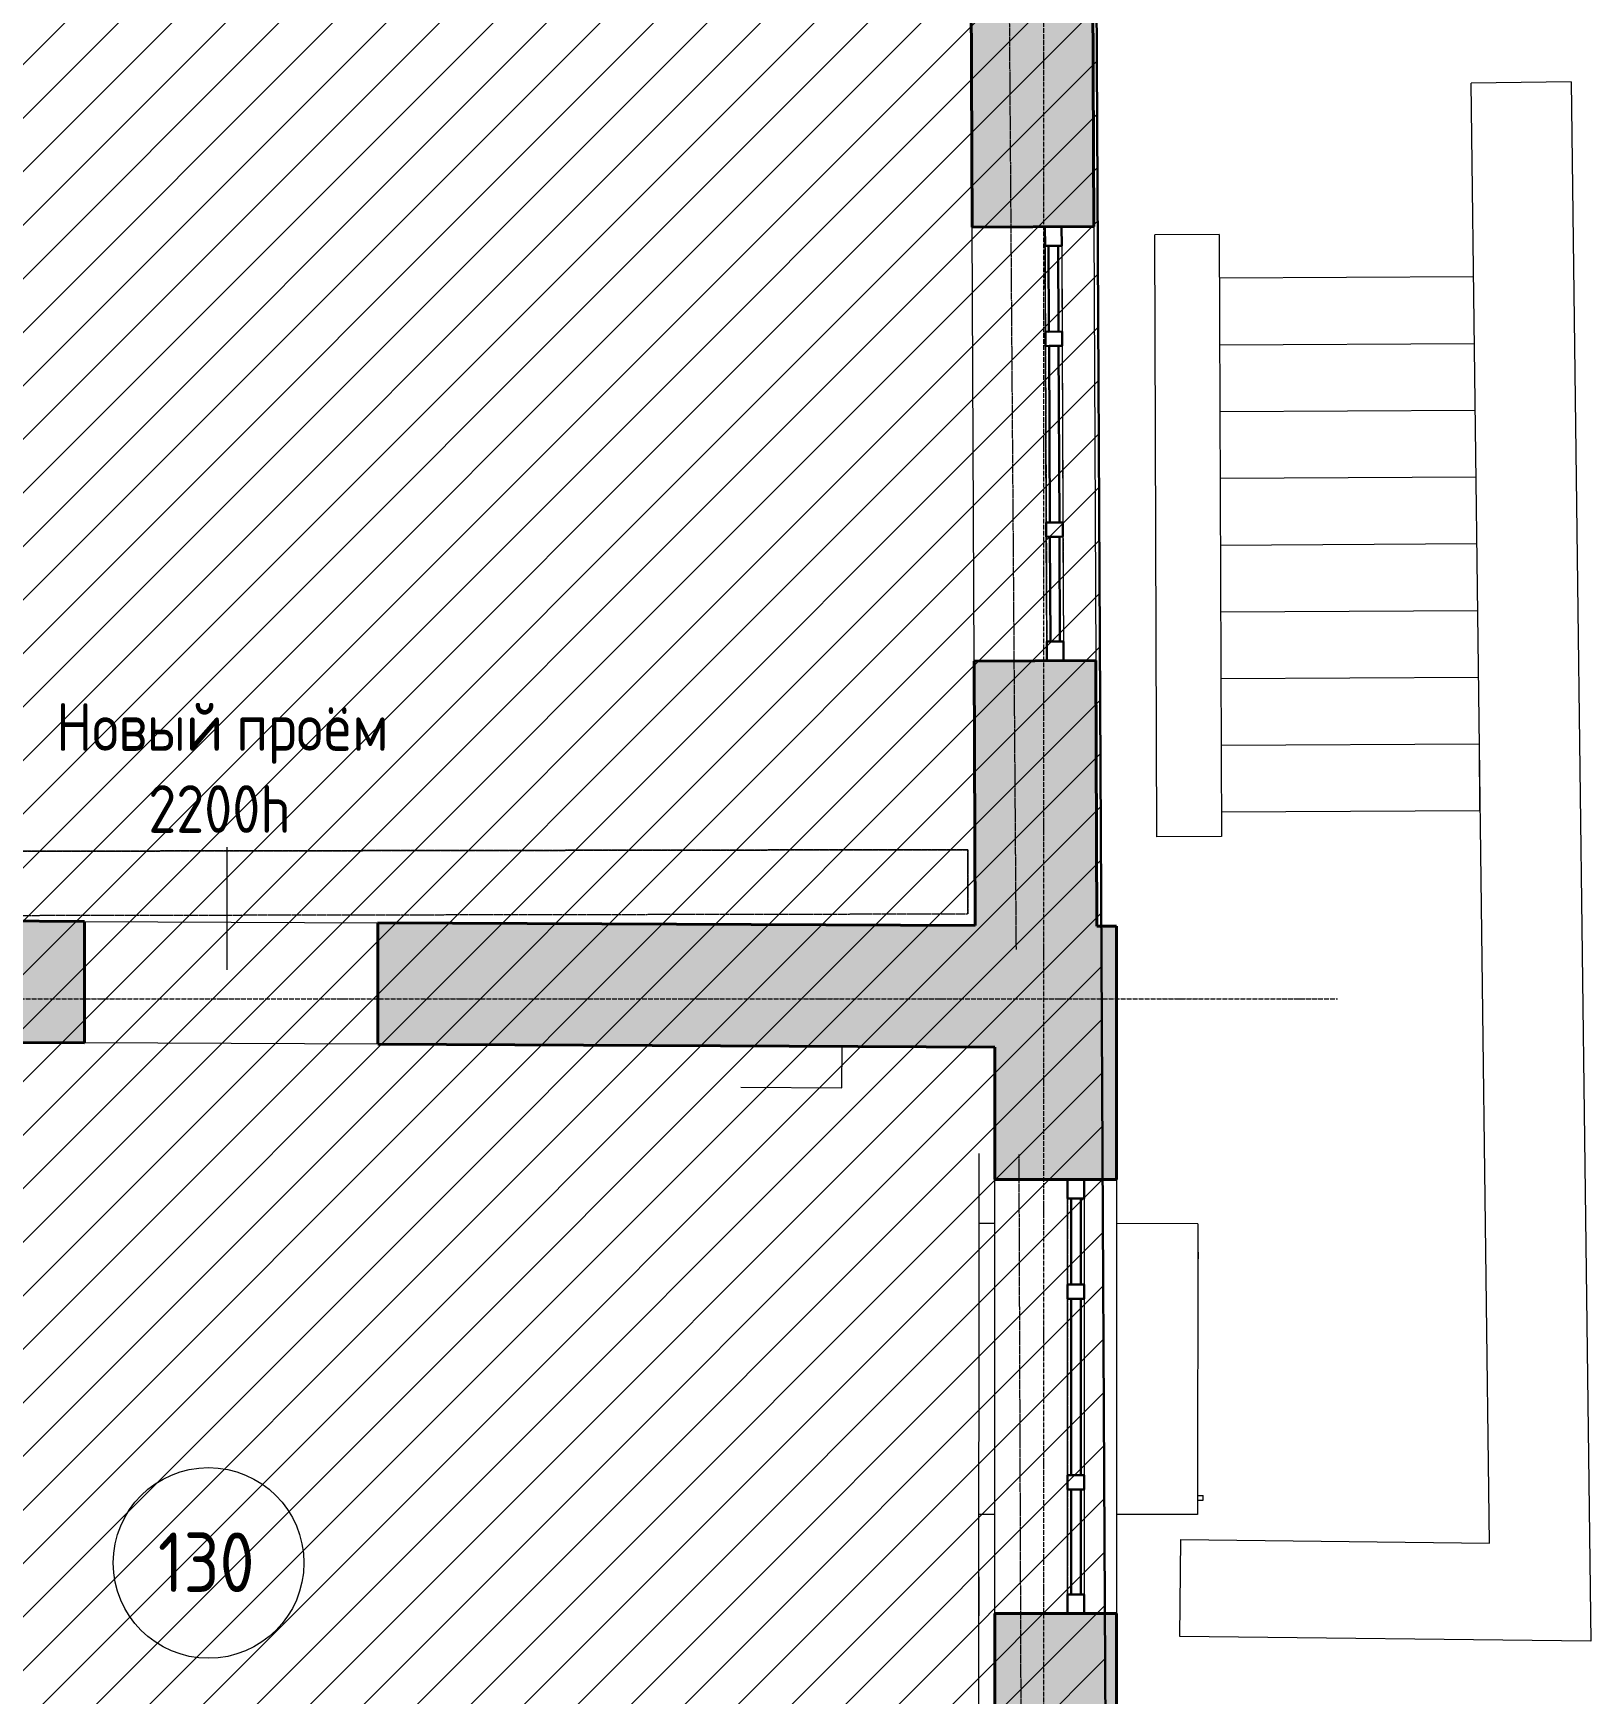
# Model space of a CAD drawing. Header units: millimetres. Extents: x -11886 to 379896, y -8130 to 47743.
# Drawn here: x 51670 to 58204, y 17641 to 24606 of the extents above; entities that cross this region are included whole.
import ezdxf

# ---------------------------------------------------------------- set-up
doc = ezdxf.new("R2010")
doc.units = ezdxf.units.MM
for name, pattern in [('ADSK_Линия сетки', [25, 20, -2.5, 0, -2.5]), ('ADSK_Сверху', [4.5, 3, -1.5]), ('ADSK_Снесено', [4.5, 3, -1.5])]:
    doc.linetypes.add(name, pattern=pattern)
for name, color, linetype, lineweight, true_color in [('_ Окна', 5, 'Continuous', 30, 0x0000ff), ('Витраж', 5, 'Continuous', 18, 0x0000ff), ('Линии', 7, 'Continuous', 9, 0x00a600), ('Окна', 5, 'Continuous', 18, 0x0000ff), ('Панели витража', 5, 'Continuous', 18, 0x0000ff), ('Стены наружные', 1, 'ADSK_Снесено', 18, 0xff0000)]:
    doc.layers.add(name, color=color, linetype=linetype, lineweight=lineweight, true_color=true_color)
for name, color, linetype, lineweight in [('Аннотация', 7, 'Continuous', 9), ('Каркас', 7, 'Continuous', 18), ('Марки помещений', 7, 'Continuous', 20), ('Оси', 7, 'Continuous', 9), ('Перекрытие', 7, 'Continuous', 18)]:
    doc.layers.add(name, color=color, linetype=linetype, lineweight=lineweight)
doc.styles.add('GOST Common_1', font='GOST_Common.ttf', dxfattribs={"width": 0.9, "height": 200})
doc.styles.add('GOST Common_2', font='GOST_Common.ttf', dxfattribs={"width": 0.9, "height": 250})

# ---------------------------------------------------------------- blocks, each defined once
blk = doc.blocks.new('ADSK_БалкаЖБ_Прямоугольная - 269х530мм-826604-01 План 1-го этажа маркировочный')
at = {"layer": 'Каркас', "color": 253, "linetype": 'ADSK_Сверху', "true_color": 0xaaaaaa}
for p, q in [((-2990.4, 134.5), (-2990.4, -134.5)), ((-2990.4, 134.5), (2990.4, 134.5)), ((2990.4, -134.5), (2990.4, 134.5)), ((-2990.4, -134.5), (2990.4, -134.5))]:
    blk.add_line(p, q, dxfattribs=at)
at = {"layer": 'Каркас', "color": 253, "linetype": 'ADSK_Сверху', "true_color": 0xb2b2b2}
for p, q in [((-2990.4, -134.5), (-2990.4, 134.5)), ((2990.4, 134.5), (-2990.4, 134.5)), ((2990.4, 134.5), (2990.4, -134.5)), ((-2990.4, -134.5), (2990.4, -134.5))]:
    blk.add_line(p, q, dxfattribs=at)
blk = doc.blocks.new('Прямоугольный импост - 70х20_60мм-1425182-01 План 1-го этажа маркировочный')
at = {"layer": 'Витраж', "color": 161, "linetype": 'ADSK_Сверху', "true_color": 0xaaaaff}
for p, q in [((55919.5, 22524.5), (55919.6, 22494.5)), ((55989.5, 22524.8), (55989.6, 22494.8)), ((55921.5, 22054.5), (55921.9, 21974.5)), ((55991.5, 22054.8), (55991.9, 21974.8)), ((55921.9, 21974.5), (55991.9, 21974.8))]:
    blk.add_line(p, q, dxfattribs=at)
blk = doc.blocks.new('Прямоугольный импост - 70х20_60мм-1258642-01 План 1-го этажа маркировочный')
at = {"layer": 'Витраж', "color": 161, "linetype": 'ADSK_Сверху', "true_color": 0xaaaaff}
for p, q in [((-80, 35), (0, 35)), ((0, 35), (0, -35)), ((0, -35), (-80, -35))]:
    blk.add_line(p, q, dxfattribs=at)
blk = doc.blocks.new('Прямоугольный импост - 70х20_60мм-1258643-01 План 1-го этажа маркировочный')
at = {"layer": 'Витраж', "color": 161, "linetype": 'ADSK_Сверху', "true_color": 0xaaaaff}
for p, q in [((0, 35), (-80, 35)), ((0, -35), (0, 35)), ((-80, -35), (0, -35))]:
    blk.add_line(p, q, dxfattribs=at)
blk = doc.blocks.new('Прямоугольный импост - 70х20_60мм-1225850-01 План 1-го этажа маркировочный')
at = {"layer": 'Витраж', "color": 161, "linetype": 'ADSK_Сверху', "true_color": 0xaaaaff}
for p, q in [((-6143.8, 27276.3), (-6143.8, 27306.3)), ((-6073.8, 27276.3), (-6073.8, 27306.3)), ((-6143.8, 26506.3), (-6143.8, 26536.3)), ((-6073.8, 26506.3), (-6073.8, 26536.3))]:
    blk.add_line(p, q, dxfattribs=at)
blk = doc.blocks.new('Прямоугольный импост - 70х20_60мм-1225113-01 План 1-го этажа маркировочный')
at = {"layer": 'Витраж', "color": 161, "linetype": 'ADSK_Сверху', "true_color": 0xaaaaff}
for p, q in [((-6006, 10091.9), (-6006, 10121.9)), ((-5936, 10091.9), (-5936, 10121.9)), ((-6006, 9651.9), (-6006, 9731.9)), ((-5936, 9651.9), (-5936, 9731.9)), ((-6006, 9651.9), (-5936, 9651.9))]:
    blk.add_line(p, q, dxfattribs=at)
blk = doc.blocks.new('Прямоугольный импост - 70х60мм-1258640-01 План 1-го этажа маркировочный')
at = {"layer": 'Витраж', "color": 161, "linetype": 'ADSK_Сверху', "true_color": 0xaaaaff}
for p, q in [((-30, 35), (30, 35)), ((30, -35), (-30, -35))]:
    blk.add_line(p, q, dxfattribs=at)
blk = doc.blocks.new('Прямоугольный импост - 70х60мм-1425184-01 План 1-го этажа маркировочный')
at = {"layer": 'Витраж', "color": 161, "linetype": 'ADSK_Сверху', "true_color": 0xaaaaff}
for p, q in [((55989.6, 22494.8), (55919.6, 22494.5)), ((55919.6, 22494.5), (55921.5, 22054.5)), ((55989.6, 22494.8), (55991.5, 22054.8)), ((55921.5, 22054.5), (55991.5, 22054.8))]:
    blk.add_line(p, q, dxfattribs=at)
blk = doc.blocks.new('Прямоугольный импост - 70х60мм-1225009-01 План 1-го этажа маркировочный')
at = {"layer": 'Витраж', "color": 161, "linetype": 'ADSK_Сверху', "true_color": 0xaaaaff}
for p, q in [((-5936, 11391.9), (-6006, 11391.9)), ((-6006, 11031.9), (-6006, 11391.9)), ((-5936, 11031.9), (-5936, 11391.9)), ((-6006, 11031.9), (-5936, 11031.9))]:
    blk.add_line(p, q, dxfattribs=at)
blk = doc.blocks.new('Прямоугольный импост - 70х60мм-1229542-01 План 1-го этажа маркировочный')
at = {"layer": 'Витраж', "color": 161, "linetype": 'ADSK_Сверху', "true_color": 0xaaaaff}
for p, q in [((3808.5, 35377.6), (3738.5, 35377.6)), ((3738.5, 35377.6), (3738.5, 34637.6)), ((3808.5, 35377.6), (3808.5, 34637.6)), ((3738.5, 34637.6), (3808.5, 34637.6))]:
    blk.add_line(p, q, dxfattribs=at)
blk = doc.blocks.new('Прямоугольный импост - 70х20_60мм-1424614-01 План 1-го этажа маркировочный')
at = {"layer": 'Витраж', "color": 161, "linetype": 'ADSK_Сверху', "true_color": 0xaaaaff}
for p, q in [((-80, 35), (0, 35)), ((0, 35), (0, -35)), ((0, -35), (-80, -35))]:
    blk.add_line(p, q, dxfattribs=at)
blk = doc.blocks.new('Прямоугольный импост - 70х20_60мм-1424615-01 План 1-го этажа маркировочный')
at = {"layer": 'Витраж', "color": 161, "linetype": 'ADSK_Сверху', "true_color": 0xaaaaff}
for p, q in [((0, 35), (-80, 35)), ((0, -35), (0, 35)), ((-80, -35), (0, -35))]:
    blk.add_line(p, q, dxfattribs=at)
blk = doc.blocks.new('Прямоугольный импост - 70х60мм-1424612-01 План 1-го этажа маркировочный')
at = {"layer": 'Витраж', "color": 161, "linetype": 'ADSK_Сверху', "true_color": 0xaaaaff}
for p, q in [((-30, 35), (30, 35)), ((30, -35), (-30, -35))]:
    blk.add_line(p, q, dxfattribs=at)
blk = doc.blocks.new('Монолитная лестница - ___-586336-01 План 1-го этажа маркировочный')
at = {"layer": 'Линии', "color": 8, "lineweight": 18, "true_color": 0x808080}
for p, q in [((57712.1, 23585.1), (56645.8, 23579.3)), ((56646.7, 23299.4), (57715.7, 23305.2)), ((56647.7, 23019.5), (57719.2, 23025.3)), ((56648.7, 22739.6), (57722.8, 22745.4)), ((56649.6, 22459.7), (57726.3, 22465.5)), ((56650.6, 22179.8), (57729.9, 22185.7)), ((56651.6, 21899.9), (57733.4, 21905.8)), ((56652.5, 21620), (57736.8, 21625.9)), ((57736.8, 21625.9), (57736.6, 21654.8)), ((57738.3, 21346), (57736.8, 21625.9)), ((56653.5, 21340.1), (57738.3, 21346))]:
    blk.add_line(p, q, dxfattribs=at)
blk = doc.blocks.new('Балки подвала - Балки подвала-787291-01 План 1-го этажа маркировочный')
at = {"layer": 'Линии', "color": 8, "lineweight": 18, "true_color": 0x808080}
blk.add_line((55636.6, 18132.1), (55636.8, 17968.8), dxfattribs=at)
at = {"layer": 'Линии', "color": 252, "lineweight": 18, "true_color": 0x8c8c8c}
for p, q in [((55636.7, 18031.3), (55636.6, 18132.1)), ((55636.8, 17968.8), (55636.7, 18031.3))]:
    blk.add_line(p, q, dxfattribs=at)
blk = doc.blocks.new('Новые проёмы подвал - Новые проёмы подвал-999150-01 План 1-го этажа маркировочный')
at = {"layer": 'Линии', "color": 8, "lineweight": 18, "true_color": 0x808080}
for p, q in [((55062.1, 20182.5), (55063.9, 20356.5)), ((54638.6, 20185.5), (55062.1, 20182.5)), ((56557.2, 19523), (56555.3, 19523)), ((56558.3, 19466.2), (56557.2, 19523)), ((56558.3, 19466.2), (56555.3, 19466.4)), ((56554.2, 18473.4), (56577.5, 18473.3)), ((56577.9, 18453), (56577.5, 18473.3)), ((56554.2, 18453), (56577.9, 18453))]:
    blk.add_line(p, q, dxfattribs=at)
blk = doc.blocks.new('Системная панель - _AR_Стекло_40мм_привязка по центру-V159-01 План 1-го этажа маркировочный')
at = {"layer": 'Панели витража', "lineweight": 30}
for p, q in [((180, 20), (-180, 20)), ((-180, 20), (-180, -20)), ((180, -20), (180, 20)), ((-180, -20), (180, -20))]:
    blk.add_line(p, q, dxfattribs=at)
blk = doc.blocks.new('Прямоугольный импост - 70х20_60мм-V160-01 План 1-го этажа маркировочный')
at = {"layer": 'Витраж', "lineweight": 30}
for p, q in [((-80, 35), (0, 35)), ((-80, -35), (-80, 35)), ((0, 35), (0, -35)), ((0, -35), (-80, -35))]:
    blk.add_line(p, q, dxfattribs=at)
blk = doc.blocks.new('Прямоугольный импост - 70х20_60мм-V161-01 План 1-го этажа маркировочный')
at = {"layer": 'Витраж', "lineweight": 30}
for p, q in [((0, 35), (-80, 35)), ((-80, 35), (-80, -35)), ((0, -35), (0, 35)), ((-80, -35), (0, -35))]:
    blk.add_line(p, q, dxfattribs=at)
blk = doc.blocks.new('Системная панель - _AR_Стекло_40мм_привязка по центру-1425186-01 План 1-го этажа маркировочный')
at = {"layer": 'Панели витража', "lineweight": 30}
for p, q in [((220, 20), (-220, 20)), ((-220, 20), (-220, -20)), ((220, -20), (220, 20)), ((-220, -20), (220, -20))]:
    blk.add_line(p, q, dxfattribs=at)
blk = doc.blocks.new('Витраж-стеклопакет - Глухой стеклопакет 40мм-1233085-01 План 1-го этажа маркировочный')
at = {"layer": '_ Окна'}
for p, q in [((370, 20), (-370, 20)), ((-370, 20), (-370, -20)), ((370, -20), (370, 20)), ((-370, -20), (370, -20))]:
    blk.add_line(p, q, dxfattribs=at)
blk = doc.blocks.new('Прямоугольный импост - 70х60мм-V58-01 План 1-го этажа маркировочный')
at = {"layer": 'Витраж'}
for p, q in [((3738.5, 35437.6), (3738.5, 35797.6)), ((3808.5, 35797.6), (3808.5, 35437.6))]:
    blk.add_line(p, q, dxfattribs=at)
blk = doc.blocks.new('Прямоугольный импост - 70х60мм-V162-01 План 1-го этажа маркировочный')
at = {"layer": 'Витраж'}
for p, q in [((55921.5, 22054.5), (55919.6, 22494.5)), ((55989.6, 22494.8), (55991.5, 22054.8))]:
    blk.add_line(p, q, dxfattribs=at)
blk = doc.blocks.new('Прямоугольный импост - 70х60мм-V163-01 План 1-го этажа маркировочный')
at = {"layer": 'Витраж', "lineweight": 30}
for p, q in [((-30, 35), (30, 35)), ((-30, 20), (-30, 35)), ((30, 35), (30, -35)), ((-30, -35), (-30, -20)), ((30, -35), (-30, -35))]:
    blk.add_line(p, q, dxfattribs=at)
blk = doc.blocks.new('Прямоугольный импост - 70х60мм-V60-01 План 1-го этажа маркировочный')
at = {"layer": 'Витраж'}
for p, q in [((3738.5, 34637.6), (3738.5, 35377.6)), ((3808.5, 35377.6), (3808.5, 34637.6))]:
    blk.add_line(p, q, dxfattribs=at)
blk = doc.blocks.new('Прямоугольный импост - 70х60мм-V164-01 План 1-го этажа маркировочный')
at = {"layer": 'Витраж', "lineweight": 30}
for p, q in [((-30, 35), (30, 35)), ((-30, -35), (-30, 35)), ((30, 35), (30, 20)), ((30, -35), (-30, -35)), ((30, -20), (30, -35))]:
    blk.add_line(p, q, dxfattribs=at)
blk = doc.blocks.new('Системная панель - _AR_Стекло_40мм_привязка по центру-V190-01 План 1-го этажа маркировочный')
at = {"layer": 'Панели витража', "lineweight": 30}
for p, q in [((180, 20), (-180, 20)), ((-180, 20), (-180, -20)), ((180, -20), (180, 20)), ((-180, -20), (180, -20))]:
    blk.add_line(p, q, dxfattribs=at)
blk = doc.blocks.new('Прямоугольный импост - 70х20_60мм-V191-01 План 1-го этажа маркировочный')
at = {"layer": 'Витраж', "lineweight": 30}
for p, q in [((-80, 35), (0, 35)), ((-80, -35), (-80, 35)), ((0, 35), (0, -35)), ((0, -35), (-80, -35))]:
    blk.add_line(p, q, dxfattribs=at)
blk = doc.blocks.new('Прямоугольный импост - 70х20_60мм-V192-01 План 1-го этажа маркировочный')
at = {"layer": 'Витраж', "lineweight": 30}
for p, q in [((0, 35), (-80, 35)), ((-80, 35), (-80, -35)), ((0, -35), (0, 35)), ((-80, -35), (0, -35))]:
    blk.add_line(p, q, dxfattribs=at)
blk = doc.blocks.new('Системная панель - _AR_Стекло_40мм_привязка по центру-V193-01 План 1-го этажа маркировочный')
at = {"layer": 'Панели витража', "lineweight": 30}
for p, q in [((220, 20), (-220, 20)), ((-220, 20), (-220, -20)), ((220, -20), (220, 20)), ((-220, -20), (220, -20))]:
    blk.add_line(p, q, dxfattribs=at)
blk = doc.blocks.new('Прямоугольный импост - 70х60мм-V194-01 План 1-го этажа маркировочный')
at = {"layer": 'Витраж'}
for p, q in [((56008.9, 18058.5), (56008.9, 18498.5)), ((56078.9, 18498.5), (56078.9, 18058.5))]:
    blk.add_line(p, q, dxfattribs=at)
blk = doc.blocks.new('Прямоугольный импост - 70х60мм-V195-01 План 1-го этажа маркировочный')
at = {"layer": 'Витраж', "lineweight": 30}
for p, q in [((-30, 35), (30, 35)), ((-30, 20), (-30, 35)), ((30, 35), (30, -35)), ((-30, -35), (-30, -20)), ((30, -35), (-30, -35))]:
    blk.add_line(p, q, dxfattribs=at)
blk = doc.blocks.new('Прямоугольный импост - 70х60мм-V196-01 План 1-го этажа маркировочный')
at = {"layer": 'Витраж', "lineweight": 30}
for p, q in [((-30, 35), (30, 35)), ((-30, -35), (-30, 35)), ((30, 35), (30, 20)), ((30, -35), (-30, -35)), ((30, -20), (30, -35))]:
    blk.add_line(p, q, dxfattribs=at)
blk = doc.blocks.new('ADSK_Марка_Помещение_ОдноЗначение - Номер-247393-01 План 1-го этажа маркировочный')
at = {"layer": 'Марки помещений'}
blk.add_circle((0, 0), 4, dxfattribs=at)

msp = doc.modelspace()

# ---------------------------------------------------------------- hatches: boundary and pattern name
at = {"lineweight": 13, "true_color": 0x636466, "transparency": 33554559}
h = msp.add_hatch(dxfattribs=at)
h.set_pattern_fill('ANSI31', color=251, scale=50)
h.set_pattern_definition([(45, (0, 84876.59), (-112.2532, 112.2532), [])])
h.paths.add_polyline_path([(49933.4, 8532.3), (56213.95, 8532.3), (56032.62, 43759.21), (46033.21, 43759.21), (46033.21, 20934.06), (46719.85, 20904.57), (46719.85, 10918.4), (782.6, 10918.4), (771.13, 8529.25), (290.5, 8529.25), (290.5, 306.79), (8273, 272.02), (8273, 2186.48), (18972.64, 2186.48), (18972.64, -2732.57), (31336.4, -2732.57), (31336.4, 2185.74), (42036.93, 2106.79), (42036.93, 150.23), (49933.4, 150.23)])
at = {"layer": 'Стены наружные', "linetype": 'Continuous', "true_color": 0xc0c0c0}
h = msp.add_hatch(color=9, dxfattribs=at)
h.paths.add_polyline_path([(56131.69, 20861.57), (56126.87, 21975.35), (55616.87, 21973.14), (55621.67, 20863.92), (56126.87, 20861.59)])
h.paths.add_polyline_path([(55609, 23793.12), (56118.99, 23795.33), (56108.84, 26142.13), (55598.84, 26139.92), (55608.48, 23912.97)])
h.paths.add_polyline_path([(55590.99, 27954.91), (56030.99, 27956.81), (56030.99, 27956.83), (56100.99, 27957.13), (56090.68, 30339.21), (55580.69, 30337.01), (55587.97, 28652.5)])
h.paths.add_polyline_path([(55576.58, 31287), (56086.57, 31289.21), (56072.02, 34652.54), (55562.02, 34650.33), (55574.01, 31880.66)])
h.paths.add_polyline_path([(55554.37, 36420.32), (56064.36, 36422.52), (56032.62, 43759.21), (55522.61, 43759.21), (55554.36, 36422.52)])
h = msp.add_hatch(color=9, dxfattribs=at)
h.paths.add_polyline_path([(55703.95, 20353.54), (55703.95, 20863.54), (53115.34, 20875.5), (53115.34, 20365.49), (55638.44, 20353.84)])
h.paths.add_polyline_path([(51885.34, 20371.17), (51885.34, 20881.18), (49558.13, 20891.92), (49556.23, 20381.93), (50095.31, 20379.44), (51845.53, 20371.35)])
h = msp.add_hatch(color=9, dxfattribs=at)
h.paths.add_polyline_path([(56213.95, 9042.3), (56213.95, 9536.31), (55703.95, 9536.31), (55703.95, 9042.3), (55830.6, 9042.3)])
h.paths.add_polyline_path([(55703.95, 11356.31), (56213.95, 11356.31), (56213.95, 13914.84), (55703.95, 13914.84), (55703.95, 13510.5)])
h.paths.add_polyline_path([(55703.95, 15734.84), (56213.95, 15734.84), (56213.95, 17978.53), (55703.95, 17978.53), (55703.95, 15737.83)])
h.paths.add_polyline_path([(56213.95, 19798.53), (56213.95, 20861.19), (55703.95, 20863.54), (55703.95, 19798.53)])

# ---------------------------------------------------------------- linework, layer by layer
at = {"color": 251, "lineweight": 30, "true_color": 0x636466}
msp.add_lwpolyline([(46033.21, 20934.06), (46033.21, 43759.21), (56032.62, 43759.21), (56213.95, 8532.3), (49933.4, 8532.3), (49933.4, 150.23), (42036.93, 150.23), (42036.93, 2106.79), (31235.97, 2186.48), (31336.4, 2185.74), (31336.4, -2732.57), (18972.64, -2732.57), (18972.64, 2186.48), (8273, 2186.48), (8273, 272.02), (290.5, 306.79), (290.5, 8529.25)], dxfattribs=at)
at = {"layer": 'Аннотация'}
msp.add_line((52482.8, 20677.85), (52482.8, 21192.83), dxfattribs=at)
at = {"layer": 'Линии', "color": 8, "lineweight": 18, "true_color": 0x808080}
for p, q in [((58120.82, 24402.63), (57701.85, 24397.32)), ((57779.46, 18273.74), (57701.85, 24397.32)), ((58120.82, 24402.63), (58203.72, 17861.69)), ((56645.12, 23761.63), (56375.13, 23760.7)), ((56383.86, 21235.79), (56375.13, 23760.7)), ((56645.12, 23761.63), (56653.86, 21236.72)), ((57712.14, 23585.08), (56645.75, 23579.34)), ((56646.72, 23299.44), (57715.69, 23305.19)), ((56647.69, 23019.54), (57719.24, 23025.31)), ((56648.66, 22739.64), (57722.79, 22745.42)), ((56649.63, 22459.74), (57726.33, 22465.54)), ((56650.6, 22179.84), (57729.88, 22185.65)), ((56651.57, 21899.94), (57733.43, 21905.77)), ((56652.53, 21620.05), (57736.77, 21625.88)), ((57736.77, 21625.88), (57736.61, 21654.81)), ((57738.27, 21345.98), (57736.77, 21625.88)), ((56653.5, 21340.15), (57738.27, 21345.98)), ((56653.86, 21236.72), (56383.86, 21235.79)), ((55703.95, 19613.91), (55638.13, 19613.98)), ((56555.44, 19613.01), (56213.95, 19613.37)), ((56555.44, 19613.01), (56554.16, 18393.01)), ((55703.95, 18393.91), (55636.84, 18393.98)), ((56554.16, 18393.01), (56213.95, 18393.37)), ((56479.25, 17882.1), (56484.07, 18289.07)), ((56484.07, 18289.07), (57779.46, 18273.74)), ((58203.72, 17861.69), (56479.25, 17882.1))]:
    msp.add_line(p, q, dxfattribs=at)
at = {"layer": 'Оси', "linetype": 'ADSK_Линия сетки'}
for p, q in [((55909.91, -4984.79), (55909.91, 44534.79)), ((-11086.22, 20556.79), (57141.72, 20556.79))]:
    msp.add_line(p, q, dxfattribs=at)
at = {"layer": 'Перекрытие', "color": 9, "linetype": 'ADSK_Сверху', "true_color": 0xaad4d4}
for p, q in [((55738.57, 28239.84), (55792.55, 20763.05)), ((55804.16, 19903.88), (55843.57, 8925.75))]:
    msp.add_line(p, q, dxfattribs=at)
at = {"layer": 'Перекрытие', "color": 136, "true_color": 0x008080}
msp.add_line((55635.07, 16716.79), (55638.44, 19907.93), dxfattribs=at)
at = {"layer": 'Стены наружные', "color": 18, "linetype": 'Continuous', "lineweight": 40, "true_color": 0x000000}
for p, q in [((55598.84, 26139.92), (55609, 23793.12)), ((56118.99, 23795.33), (56108.84, 26142.13)), ((55609, 23793.12), (56118.99, 23795.33)), ((56126.87, 21975.35), (55616.87, 21973.14)), ((55616.87, 21973.14), (55621.67, 20863.92)), ((56131.69, 20861.57), (56126.87, 21975.35)), ((51885.34, 20881.18), (50129.84, 20889.28)), ((51885.34, 20371.17), (51885.34, 20881.18)), ((55621.67, 20863.92), (53115.34, 20875.5)), ((53115.34, 20875.5), (53115.34, 20365.49)), ((56213.95, 20861.19), (56131.69, 20861.57)), ((56213.95, 19798.53), (56213.95, 20861.19)), ((49736.53, 20381.09), (51885.34, 20371.17)), ((53115.34, 20365.49), (55703.95, 20353.54)), ((55703.95, 20353.54), (55703.95, 19798.53)), ((55703.95, 19798.53), (56213.95, 19798.53)), ((56213.95, 17978.53), (55703.95, 17978.53)), ((55703.95, 17978.53), (55703.95, 16716.79)), ((56213.95, 15734.84), (56213.95, 17978.53))]:
    msp.add_line(p, q, dxfattribs=at)
at = {"layer": 'Стены наружные', "color": 18, "linetype": 'Continuous', "true_color": 0x000000}
for p, q in [((55616.87, 21973.14), (55609, 23793.12)), ((56118.99, 23795.33), (56126.87, 21975.35)), ((51885.34, 20881.18), (53115.34, 20875.5)), ((53115.34, 20365.49), (51885.34, 20371.17)), ((55703.95, 17978.53), (55703.95, 19798.53)), ((56213.95, 19798.53), (56213.95, 17978.53))]:
    msp.add_line(p, q, dxfattribs=at)

# ---------------------------------------------------------------- block references
at = {"layer": 'Витраж', "color": 161, "linetype": 'ADSK_Сверху', "true_color": 0xaaaaff}
for name, p, rotation in [('Прямоугольный импост - 70х20_60мм-1258643-01 План 1-го этажа маркировочный', (55948.99, 23794.59), 90.24789436769659), ('Прямоугольный импост - 70х20_60мм-1225113-01 План 1-го этажа маркировочный', (49936.25, 33420.6), 180.2478943676967), ('Прямоугольный импост - 70х60мм-1225009-01 План 1-го этажа маркировочный', (49930.62, 34720.58), 180.2478943676967), ('Прямоугольный импост - 70х20_60мм-1225850-01 План 1-го этажа маркировочный', (49727.65, 49804.27), 180.2478943676953), ('Прямоугольный импост - 70х60мм-1229542-01 План 1-го этажа маркировочный', (52330.76, -12099.04), 0.2478943676952389), ('Прямоугольный импост - 70х20_60мм-1424615-01 План 1-го этажа маркировочный', (56043.95, 19798.53), 90.00000000000031), ('Прямоугольный импост - 70х20_60мм-1225113-01 План 1-го этажа маркировочный', (50072.91, 29450.46), 180), ('Прямоугольный импост - 70х60мм-1225009-01 План 1-го этажа маркировочный', (50072.91, 30750.46), 180), ('Прямоугольный импост - 70х20_60мм-1225850-01 План 1-го этажа маркировочный', (49935.2, 45834.88), 180), ('Прямоугольный импост - 70х20_60мм-1425182-01 План 1-го этажа маркировочный', (-7.47, -3753.77), 359.7521056323047), ('Прямоугольный импост - 70х60мм-1425184-01 План 1-го этажа маркировочный', (-7.47, -3753.77), 359.7521056323047)]:
    msp.add_blockref(name, p, dxfattribs=dict(at, rotation=rotation))
at = {"layer": 'Витраж'}
for name, p, rotation in [('Прямоугольный импост - 70х20_60мм-V161-01 План 1-го этажа маркировочный', (55948.99, 23794.59), 90.24789436769659), ('Прямоугольный импост - 70х60мм-V58-01 План 1-го этажа маркировочный', (52330.76, -12099.04), 0.2478943676952389), ('Прямоугольный импост - 70х60мм-V60-01 План 1-го этажа маркировочный', (52330.76, -12099.04), 0.2478943676952389), ('Прямоугольный импост - 70х20_60мм-V192-01 План 1-го этажа маркировочный', (56043.95, 19798.53), 90.00000000000031)]:
    msp.add_blockref(name, p, dxfattribs=dict(at, rotation=rotation))
at = {"layer": 'Витраж', "color": 161, "linetype": 'ADSK_Сверху', "true_color": 0xaaaaff, "extrusion": (0, 0, -1)}
for name, p, rotation in [('Прямоугольный импост - 70х60мм-1258640-01 План 1-го этажа маркировочный', (-55951.03, 23324.6), 269.7521056323035), ('Прямоугольный импост - 70х60мм-1258640-01 План 1-го этажа маркировочный', (-55954.49, 22524.61), 269.7521056323035), ('Прямоугольный импост - 70х20_60мм-1258642-01 План 1-го этажа маркировочный', (-55956.87, 21974.61), 269.7521056323035), ('Прямоугольный импост - 70х60мм-1424612-01 План 1-го этажа маркировочный', (-56043.95, 19328.53), 269.9999999999997), ('Прямоугольный импост - 70х60мм-1424612-01 План 1-го этажа маркировочный', (-56043.95, 18528.53), 269.9999999999997), ('Прямоугольный импост - 70х20_60мм-1424614-01 План 1-го этажа маркировочный', (-56043.95, 17978.53), 269.9999999999997)]:
    msp.add_blockref(name, p, dxfattribs=dict(at, rotation=rotation))
at = {"layer": 'Витраж', "extrusion": (0, 0, -1)}
for name, p, rotation in [('Прямоугольный импост - 70х60мм-V164-01 План 1-го этажа маркировочный', (-55951.03, 23324.6), 269.7521056323035), ('Прямоугольный импост - 70х60мм-V163-01 План 1-го этажа маркировочный', (-55954.49, 22524.61), 269.7521056323035), ('Прямоугольный импост - 70х20_60мм-V160-01 План 1-го этажа маркировочный', (-55956.87, 21974.61), 269.7521056323035), ('Прямоугольный импост - 70х60мм-V196-01 План 1-го этажа маркировочный', (-56043.95, 19328.53), 269.9999999999997), ('Прямоугольный импост - 70х60мм-V195-01 План 1-го этажа маркировочный', (-56043.95, 18528.53), 269.9999999999997), ('Прямоугольный импост - 70х20_60мм-V191-01 План 1-го этажа маркировочный', (-56043.95, 17978.53), 269.9999999999997)]:
    msp.add_blockref(name, p, dxfattribs=dict(at, rotation=rotation))
at = {"layer": 'Витраж', "color": 161, "linetype": 'ADSK_Сверху', "true_color": 0xaaaaff}
for name, p in [('Прямоугольный импост - 70х20_60мм-1425182-01 План 1-го этажа маркировочный', (0, 0)), ('Прямоугольный импост - 70х60мм-1425184-01 План 1-го этажа маркировочный', (0, 0)), ('Прямоугольный импост - 70х60мм-1229542-01 План 1-го этажа маркировочный', (52270.45, -16079.11))]:
    msp.add_blockref(name, p, dxfattribs=at)
at = {"layer": 'Витраж'}
for name, p in [('Прямоугольный импост - 70х60мм-V162-01 План 1-го этажа маркировочный', (0, 0)), ('Прямоугольный импост - 70х60мм-V58-01 План 1-го этажа маркировочный', (52270.45, -16079.11)), ('Прямоугольный импост - 70х60мм-V60-01 План 1-го этажа маркировочный', (52270.45, -16079.11)), ('Прямоугольный импост - 70х60мм-V194-01 План 1-го этажа маркировочный', (0, 0))]:
    msp.add_blockref(name, p, dxfattribs=at)
at = {"layer": 'Каркас', "color": 253, "linetype": 'ADSK_Сверху', "true_color": 0xaaaaaa, "rotation": 0.09428808742570761}
msp.add_blockref('ADSK_БалкаЖБ_Прямоугольная - 269х530мм-826604-01 План 1-го этажа маркировочный', (52600.03, 21042.5), dxfattribs=at)
at = {"layer": 'Линии', "color": 8, "lineweight": 18, "true_color": 0x808080}
for name in ['Новые проёмы подвал - Новые проёмы подвал-999150-01 План 1-го этажа маркировочный', 'Монолитная лестница - ___-586336-01 План 1-го этажа маркировочный']:
    msp.add_blockref(name, (0, 0), dxfattribs=at)
at = {"layer": 'Линии', "color": 252, "lineweight": 18, "true_color": 0x8c8c8c}
msp.add_blockref('Балки подвала - Балки подвала-787291-01 План 1-го этажа маркировочный', (0, 0), dxfattribs=at)
at = {"layer": 'Марки помещений', "xscale": 99.99999999999993, "yscale": 99.99999999999993, "zscale": 99.99999999999993}
msp.add_blockref('ADSK_Марка_Помещение_ОдноЗначение - Номер-247393-01 План 1-го этажа маркировочный', (52405.19, 18190.37), dxfattribs=at)
at = {"layer": 'Окна'}
for p, rotation in [((55952.76, 22924.6), 270.2478943676966), ((56043.95, 18928.53), 270.0000000000003)]:
    msp.add_blockref('Витраж-стеклопакет - Глухой стеклопакет 40мм-1233085-01 План 1-го этажа маркировочный', p, dxfattribs=dict(at, rotation=rotation))
at = {"layer": 'Панели витража'}
for name, p, rotation in [('Системная панель - _AR_Стекло_40мм_привязка по центру-V159-01 План 1-го этажа маркировочный', (55950.12, 23534.6), 270.2478943676966), ('Системная панель - _AR_Стекло_40мм_привязка по центру-1425186-01 План 1-го этажа маркировочный', (55955.57, 22274.61), 270.2478943676966), ('Системная панель - _AR_Стекло_40мм_привязка по центру-V190-01 План 1-го этажа маркировочный', (56043.95, 19538.53), 270.0000000000003), ('Системная панель - _AR_Стекло_40мм_привязка по центру-V193-01 План 1-го этажа маркировочный', (56043.95, 18278.53), 270.0000000000003)]:
    msp.add_blockref(name, p, dxfattribs=dict(at, rotation=rotation))

# ---------------------------------------------------------------- texts
at = {"layer": 'Аннотация', "char_height": 200, "attachment_point": 1, "style": 'GOST Common_1'}
for s, insert, width in [('Новый', (51765.5, 21796.4), 836.9617), ('\\fGOST Common|b0|i0|c204|p34|;\\W.9; ', (52456.06, 21796.4), 79.3671), ('проём', (52521.54, 21796.4), 815.3162), ('2200h', (52152.45, 21452.45), 793.6706)]:
    msp.add_mtext(s, dxfattribs=dict(at, insert=insert, width=width))
at = {"layer": 'Марки помещений', "lineweight": 9, "insert": (52192.79, 18318.09), "char_height": 250, "width": 526.7087, "attachment_point": 1, "style": 'GOST Common_2'}
msp.add_mtext('130', dxfattribs=at)

doc.saveas('drawing.dxf')
